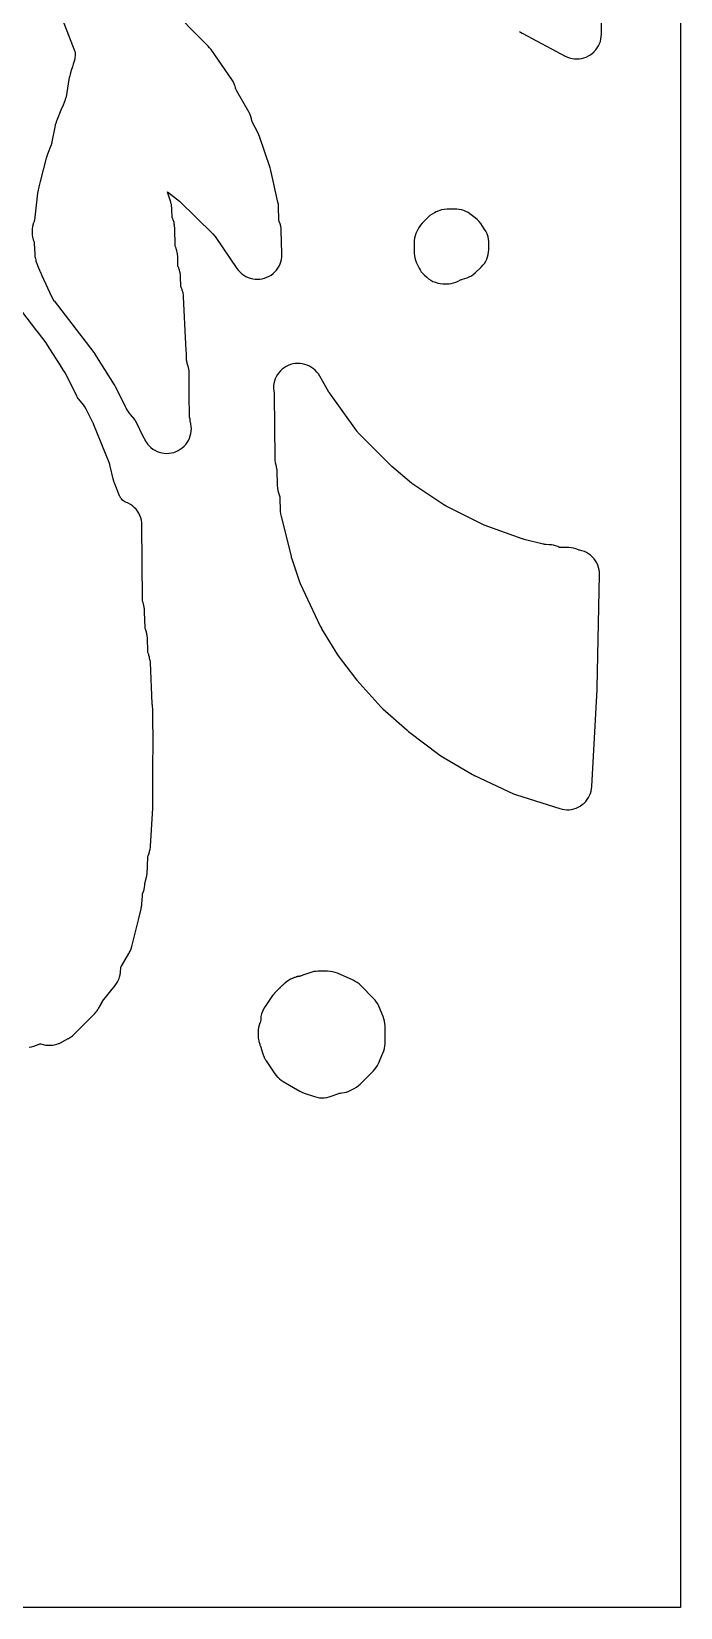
# Model space of a CAD drawing. Header units: millimetres. Extents: x 0 to 300, y 0 to 300.
# Drawn here: x 234.1 to 299.9, y 0 to 159.8 of the extents above; entities that cross this region are included whole.
import ezdxf

# ---------------------------------------------------------------- set-up
doc = ezdxf.new("R2010")
doc.units = ezdxf.units.MM
doc.layers.add('CUT', color=7, linetype='CONTINUOUS')

msp = doc.modelspace()

# ---------------------------------------------------------------- linework, layer by layer
at = {"layer": 'CUT'}
for points in [[(299.91, 299.94), (299.91, 0.06), (299.91, 0.05), (299.91, 0.02), (299.91, 0.01), (299.9, 0), (299.89, 0), (299.86, 0), (299.85, 0), (0.06, 0), (0.05, 0), (0.02, 0), (0.01, 0), (0.01, 0.01), (0, 0.01), (0, 0.02), (0, 0.05), (0, 0.06), (0, 299.94)], [(283.59, 159.8), (283.6, 159.79), (283.61, 159.78), (283.7, 159.72), (283.86, 159.63), (283.92, 159.59), (288.23, 157.3), (288.45, 157.2), (288.68, 157.12), (288.92, 157.06), (289.16, 157.02), (289.4, 157.01), (289.65, 157.02), (289.89, 157.06), (290.13, 157.12), (290.36, 157.2), (290.58, 157.31), (290.79, 157.43), (290.99, 157.58), (291.17, 157.74), (291.17, 157.75), (291.33, 157.93), (291.33, 157.94), (291.48, 158.12), (291.48, 158.13), (291.61, 158.33), (291.61, 158.34), (291.71, 158.55), (291.71, 158.56), (291.79, 158.78), (291.79, 158.8), (291.85, 159.02), (291.85, 159.03), (291.89, 159.26), (291.89, 159.28), (291.9, 159.51), (291.9, 159.52), (291.9, 192.03)], [(237.1, 161.5), (238.55, 157.77), (238.58, 157.7), (238.58, 157.69), (238.58, 157.64), (238.57, 157.64), (238.56, 157.38), (238.54, 157.12), (238.54, 157.03), (238.54, 157.02), (238.54, 157.01), (238.53, 157), (238.53, 156.99), (238.53, 156.98), (238.52, 156.94), (238.52, 156.93), (238.52, 156.92), (238.5, 156.88), (238.5, 156.87), (238.38, 156.48), (238.33, 156.34), (238.29, 156.21), (238.17, 155.83), (238.05, 155.45), (238.05, 155.44), (238.05, 155.43), (238.02, 155.31), (237.97, 155.11), (237.97, 155.1), (237.97, 155.09), (237.94, 154.93), (237.65, 153.16), (237.65, 153.15), (237.65, 153.13), (237.64, 153.1), (237.64, 153.09), (237.63, 153.06), (237.62, 153.05), (237.57, 152.92), (237.55, 152.86), (237.45, 152.6), (237.34, 152.33), (237.22, 152.03), (237.2, 151.98), (236.69, 150.7), (236.69, 150.69), (236.66, 150.63), (236.63, 150.55), (236.55, 150.33), (236.55, 150.31), (236.55, 150.29), (236.5, 150.1), (236.22, 148.61), (236.21, 148.57), (236.21, 148.56), (236.2, 148.55), (236.19, 148.5), (236.19, 148.48), (236.19, 148.47), (236.19, 148.46), (236.18, 148.45), (236.18, 148.43), (236.18, 148.42), (236.17, 148.38), (236.16, 148.37), (236.16, 148.36), (236.14, 148.31), (235.76, 147.35), (235.73, 147.27), (235.65, 147.02), (235.63, 146.95), (235.04, 144.59), (234.94, 144.19), (234.89, 144.01), (234.82, 143.73), (234.82, 143.72), (234.76, 143.4), (234.44, 140.67), (234.44, 140.65), (234.44, 140.63), (234.43, 140.61), (234.43, 140.59), (234.42, 140.56), (234.42, 140.55), (234.41, 140.54), (234.41, 140.53), (234.41, 140.52), (234.4, 140.5), (234.39, 140.49), (234.34, 140.36), (234.33, 140.33), (234.33, 140.32), (234.33, 140.31), (234.32, 140.28), (234.31, 140.26), (234.25, 140.03), (234.25, 140.02), (234.25, 140), (234.24, 139.99), (234.24, 139.98), (234.24, 139.97), (234.21, 139.78), (234.21, 139.77), (234.2, 139.53), (234.2, 139.51), (234.2, 139.45), (234.2, 139.44), (234.21, 139.22), (234.22, 139.21), (234.22, 139.2), (234.22, 139.19), (234.22, 139.17), (234.22, 139.16), (234.22, 139.14), (234.24, 138.99), (234.26, 138.91), (234.3, 138.76), (234.33, 138.66), (234.37, 138.54), (234.42, 138.42), (234.42, 138.41), (234.43, 138.4), (234.43, 138.39), (234.43, 138.38), (234.43, 138.36), (234.43, 138.34), (234.43, 138.31), (234.47, 137.24), (234.49, 137), (234.5, 136.94), (234.51, 136.91), (234.52, 136.88), (234.52, 136.86), (234.54, 136.76), (234.57, 136.65), (234.57, 136.64), (234.57, 136.63), (234.58, 136.59), (234.6, 136.52), (234.68, 136.27), (234.74, 136.09), (234.75, 136.06), (234.76, 136.05), (234.85, 135.82), (234.96, 135.58), (235, 135.49), (235.01, 135.46), (235.19, 135.06), (235.53, 134.31), (235.55, 134.27), (235.6, 134.16), (236.13, 132.99), (236.13, 132.98), (236.26, 132.74), (236.26, 132.73), (236.42, 132.5), (236.43, 132.49), (240.45, 127.24), (240.55, 127.1), (240.56, 127.08), (242.53, 123.98), (242.55, 123.96), (242.57, 123.93), (242.6, 123.87), (242.61, 123.84), (243.64, 121.76), (243.71, 121.62), (243.72, 121.6), (243.73, 121.59), (243.73, 121.58), (243.75, 121.54), (243.87, 121.34), (243.87, 121.33), (244.02, 121.13), (244.04, 121.11), (244.06, 121.08), (244.16, 120.96), (244.58, 120.45), (244.59, 120.44), (244.6, 120.42), (244.62, 120.4), (244.63, 120.39), (244.65, 120.36), (244.65, 120.35), (244.66, 120.33), (244.67, 120.31), (245.47, 118.71), (245.5, 118.66), (245.51, 118.64), (245.53, 118.59), (245.55, 118.55), (245.62, 118.39), (245.63, 118.37), (245.72, 118.22), (245.74, 118.19), (245.75, 118.18), (245.75, 118.17), (245.76, 118.16), (245.89, 117.98), (245.9, 117.96), (246.06, 117.77), (246.24, 117.6), (246.44, 117.46), (246.65, 117.33), (246.87, 117.22), (247.1, 117.13), (247.34, 117.07), (247.58, 117.03), (247.83, 117.02), (248.07, 117.03), (248.32, 117.06), (248.56, 117.12), (248.79, 117.2), (249.01, 117.31), (249.22, 117.43), (249.42, 117.58), (249.61, 117.74), (249.77, 117.92), (249.92, 118.12), (250.05, 118.33), (250.15, 118.55), (250.24, 118.78), (250.3, 119.02), (250.34, 119.26), (250.35, 119.51), (250.34, 119.75), (250.3, 120), (250.3, 120.01), (250.24, 120.33), (250.22, 120.44), (250.21, 120.47), (250.17, 120.68), (250.17, 120.69), (250.17, 120.71), (250.16, 120.72), (250.16, 120.74), (250.16, 120.76), (250.16, 120.77), (250.16, 120.78), (250.16, 120.8), (250.16, 120.82), (250.16, 120.94), (250.16, 121.06), (250.15, 121.26), (250.14, 122.49), (250.12, 125.16), (250.12, 125.18), (250.11, 125.38), (250.11, 125.39), (250.11, 125.41), (250.1, 125.49), (250.09, 125.56), (250.08, 125.57), (250.08, 125.58), (250.08, 125.59), (250.07, 125.64), (250.05, 125.71), (250.03, 125.8), (250.03, 125.82), (250.03, 125.83), (250.02, 125.87), (249.97, 126.04), (249.93, 126.19), (249.91, 126.24), (249.9, 126.28), (249.89, 126.32), (249.89, 126.33), (249.89, 126.34), (249.88, 126.35), (249.88, 126.38), (249.88, 126.41), (249.87, 126.42), (249.87, 126.43), (249.87, 126.45), (249.87, 126.49), (249.87, 126.5), (249.87, 126.53), (249.87, 126.54), (249.87, 126.55), (249.86, 126.56), (249.86, 126.58), (249.86, 126.59), (249.85, 126.84), (249.84, 127.12), (249.82, 127.5), (249.79, 128.1), (249.56, 132.88), (249.55, 133.04), (249.5, 133.3), (249.43, 133.56), (249.41, 133.62), (249.4, 133.63), (249.36, 133.76), (249.31, 133.87), (249.3, 133.88), (249.3, 133.89), (249.3, 133.9), (249.3, 133.91), (249.29, 133.92), (249.29, 133.93), (249.28, 133.95), (249.28, 133.96), (249.28, 133.97), (249.28, 133.98), (249.28, 134), (249.28, 134.02), (249.25, 134.86), (249.25, 134.87), (249.25, 134.88), (249.25, 134.94), (249.25, 134.96), (249.24, 135.14), (249.23, 135.18), (249.22, 135.24), (249.22, 135.26), (249.21, 135.28), (249.2, 135.34), (249.19, 135.4), (249.13, 135.62), (249.13, 135.63), (249.12, 135.66), (249.06, 135.83), (249.03, 135.9), (249.02, 135.92), (249.01, 135.93), (249.01, 135.94), (249.01, 135.95), (249, 135.96), (249, 135.97), (249, 135.98), (248.99, 135.98), (248.99, 135.99), (248.99, 136), (248.99, 136.01), (248.99, 136.02), (248.99, 136.04), (248.99, 136.05), (248.99, 136.07), (248.99, 136.09), (248.98, 136.43), (248.97, 136.69), (248.97, 136.74), (248.96, 136.83), (248.96, 136.92), (248.96, 136.93), (248.96, 136.99), (248.96, 137), (248.95, 137.18), (248.94, 137.23), (248.94, 137.24), (248.94, 137.25), (248.93, 137.27), (248.92, 137.34), (248.92, 137.35), (248.91, 137.42), (248.88, 137.55), (248.85, 137.66), (248.79, 137.82), (248.77, 137.89), (248.72, 138.01), (248.71, 138.03), (248.71, 138.04), (248.7, 138.05), (248.7, 138.06), (248.7, 138.07), (248.7, 138.08), (248.7, 138.09), (248.7, 138.13), (248.7, 138.15), (248.7, 138.34), (248.67, 139.57), (248.66, 139.71), (248.66, 139.76), (248.66, 139.8), (248.66, 139.83), (248.66, 139.85), (248.66, 139.86), (248.66, 139.87), (248.66, 139.88), (248.65, 140.07), (248.65, 140.08), (248.64, 140.09), (248.64, 140.1), (248.64, 140.12), (248.64, 140.15), (248.63, 140.19), (248.62, 140.22), (248.62, 140.24), (248.6, 140.34), (248.6, 140.35), (248.6, 140.37), (248.59, 140.42), (248.51, 140.69), (248.47, 140.77), (248.46, 140.78), (248.46, 140.79), (248.46, 140.8), (248.44, 140.85), (248.43, 140.86), (248.43, 140.87), (248.42, 140.9), (248.42, 140.91), (248.41, 140.91), (248.41, 140.92), (248.41, 140.93), (248.41, 140.94), (248.41, 140.95), (248.41, 140.96), (248.37, 141.72), (248.37, 141.74), (248.37, 141.81), (248.37, 141.82), (248.37, 141.83), (248.36, 142), (248.35, 142.03), (248.35, 142.04), (248.34, 142.09), (248.34, 142.11), (248.34, 142.13), (248.32, 142.25), (248.29, 142.33), (248.28, 142.38), (248.26, 142.45), (248.25, 142.5), (247.92, 143.5), (247.92, 143.51), (247.92, 143.52), (247.92, 143.53), (247.92, 143.55), (247.93, 143.54), (247.94, 143.54), (249.16, 142.59), (252.52, 139.28), (252.52, 139.27), (252.75, 138.99), (254.97, 135.76), (255.11, 135.56), (255.28, 135.38), (255.46, 135.22), (255.66, 135.08), (255.87, 134.95), (256.09, 134.85), (256.32, 134.77), (256.56, 134.71), (256.8, 134.68), (257.05, 134.67), (257.29, 134.68), (257.53, 134.72), (257.77, 134.78), (258, 134.87), (258.22, 134.97), (258.43, 135.1), (258.62, 135.24), (258.8, 135.41), (258.97, 135.59), (259.11, 135.79), (259.24, 136), (259.34, 136.22), (259.42, 136.45), (259.48, 136.68), (259.52, 136.93), (259.53, 137.17), (259.53, 137.19), (259.53, 137.27), (259.53, 137.29), (259.53, 137.31), (259.46, 139.59), (259.44, 139.83), (259.4, 140.07), (259.33, 140.3), (259.25, 140.54), (259.24, 140.57), (259.22, 140.63), (259.22, 140.64), (259.22, 140.7), (259.18, 142.01), (259.16, 142.25), (259.12, 142.49), (258.39, 145.7), (258.39, 145.71), (258.32, 145.96), (257.26, 149.13), (257.19, 149.32), (257.11, 149.5), (256.52, 150.63), (256.51, 150.64), (256.51, 150.65), (256.51, 150.66), (256.49, 150.72), (256.48, 150.76), (256.47, 150.8), (256.45, 150.87), (256.44, 150.93), (256.38, 151.16), (256.29, 151.38), (256.19, 151.59), (254.93, 153.82), (254.92, 153.85), (254.9, 153.87), (254.86, 153.94), (254.85, 153.96), (254.85, 153.97), (254.85, 153.98), (254.84, 153.99), (254.83, 154.02), (254.81, 154.11), (254.77, 154.25), (254.76, 154.28), (254.68, 154.5), (254.57, 154.71), (254.45, 154.91), (252.34, 157.96), (252.2, 158.14), (252.05, 158.3), (247.82, 162.56)], [(233.91, 56.81), (234.15, 56.85), (234.38, 56.92), (234.92, 57.11), (234.98, 57.14), (235.01, 57.15), (235.03, 57.15), (235.04, 57.15), (235.09, 57.14), (235.32, 57.08), (235.55, 57.03), (235.78, 57.01), (236.02, 57), (236.26, 57.02), (236.49, 57.06), (236.72, 57.12), (236.73, 57.13), (236.87, 57.17), (236.94, 57.2), (236.95, 57.2), (237.01, 57.23), (237.16, 57.29), (237.18, 57.3), (237.27, 57.35), (237.87, 57.69), (237.9, 57.7), (238.11, 57.83), (238.3, 57.97), (238.47, 58.13), (239.24, 58.91), (240.52, 60.18), (240.56, 60.23), (240.68, 60.35), (240.73, 60.42), (240.77, 60.48), (240.82, 60.54), (240.85, 60.58), (240.88, 60.63), (240.91, 60.68), (240.94, 60.74), (241.01, 60.84), (241.01, 60.85), (241.04, 60.89), (241.26, 61.31), (241.29, 61.36), (241.31, 61.4), (241.32, 61.41), (241.33, 61.42), (241.34, 61.44), (241.34, 61.45), (241.35, 61.47), (242.62, 63.06), (242.63, 63.08), (242.77, 63.27), (242.77, 63.28), (242.89, 63.48), (242.9, 63.49), (242.91, 63.51), (242.99, 63.7), (243, 63.72), (243.02, 63.78), (243.07, 63.92), (243.07, 63.94), (243.09, 64.02), (243.1, 64.03), (243.1, 64.05), (243.13, 64.16), (243.16, 64.39), (243.21, 64.91), (243.21, 64.93), (243.21, 64.95), (243.22, 64.96), (243.22, 64.97), (243.23, 64.99), (243.25, 65.03), (243.25, 65.04), (244.02, 66.32), (244.03, 66.33), (244.08, 66.43), (244.14, 66.54), (244.14, 66.55), (244.24, 66.77), (244.31, 67.01), (245.04, 69.98), (245.05, 70), (245.26, 70.84), (245.26, 70.85), (245.3, 71.07), (245.3, 71.08), (245.3, 71.1), (245.31, 71.13), (245.31, 71.14), (245.32, 71.19), (245.33, 71.3), (245.33, 71.31), (245.38, 72.15), (245.38, 72.27), (245.39, 72.3), (245.4, 72.33), (245.4, 72.34), (245.4, 72.35), (245.41, 72.36), (245.5, 72.58), (245.56, 72.79), (245.6, 73.02), (245.63, 73.24), (245.64, 73.4), (245.82, 74.18), (245.86, 74.41), (245.88, 74.65), (245.89, 74.89), (245.89, 74.9), (245.9, 75.18), (245.9, 75.19), (245.9, 75.29), (245.91, 75.49), (245.92, 75.78), (245.93, 76.01), (245.93, 76.03), (245.93, 76.05), (245.93, 76.06), (245.93, 76.08), (245.93, 76.09), (245.93, 76.1), (245.93, 76.12), (245.93, 76.14), (245.93, 76.15), (245.94, 76.15), (245.96, 76.2), (246.03, 76.38), (246.1, 76.62), (246.11, 76.67), (246.16, 76.87), (246.19, 77.12), (246.19, 77.13), (246.19, 77.18), (246.43, 81.05), (246.43, 81.2), (246.43, 81.27), (246.43, 81.33), (246.44, 81.5), (246.44, 81.64), (246.44, 81.72), (246.44, 81.81), (246.45, 81.99), (246.45, 82), (246.45, 82.13), (246.45, 82.2), (246.45, 82.21), (246.45, 84.35), (246.47, 88.56), (246.47, 88.57), (246.47, 88.67), (246.47, 88.77), (246.45, 89.28), (246.45, 90.21), (246.45, 90.27), (246.45, 90.39), (246.43, 90.78), (246.43, 90.79), (246.43, 90.81), (246.43, 91.08), (246.43, 91.09), (246.42, 91.35), (246.4, 91.52), (246.39, 91.56), (246.39, 91.59), (246.39, 91.61), (246.39, 91.63), (246.19, 95.81), (246.16, 96.08), (246.15, 96.1), (246.12, 96.24), (246.11, 96.29), (246.1, 96.34), (246.1, 96.36), (246.04, 96.54), (246.02, 96.6), (246.02, 96.61), (245.99, 96.69), (245.97, 96.75), (245.96, 96.76), (245.96, 96.77), (245.93, 96.83), (245.93, 96.84), (245.93, 96.85), (245.93, 96.89), (245.93, 96.94), (245.9, 98.28), (245.88, 98.52), (245.84, 98.76), (245.78, 98.99), (245.7, 99.21), (245.68, 99.25), (245.66, 99.33), (245.66, 99.36), (245.61, 100.92), (245.61, 100.93), (245.61, 100.99), (245.6, 101.15), (245.6, 101.17), (245.59, 101.18), (245.59, 101.19), (245.59, 101.21), (245.59, 101.22), (245.59, 101.23), (245.59, 101.26), (245.57, 101.37), (245.56, 101.42), (245.56, 101.43), (245.55, 101.44), (245.55, 101.45), (245.55, 101.47), (245.54, 101.52), (245.52, 101.59), (245.45, 101.89), (245.41, 102.02), (245.41, 102.03), (245.39, 102.09), (245.39, 102.12), (245.38, 102.13), (245.38, 102.14), (245.38, 102.15), (245.38, 102.2), (245.38, 102.21), (245.34, 109.73), (245.33, 109.98), (245.29, 110.23), (245.22, 110.48), (245.14, 110.71), (245.02, 110.94), (244.89, 111.15), (244.74, 111.35), (244.56, 111.53), (244.37, 111.69), (244.17, 111.84), (243.95, 111.96), (243.72, 112.06), (243.66, 112.08), (243.6, 112.11), (243.59, 112.12), (243.57, 112.13), (243.5, 112.18), (243.41, 112.25), (243.39, 112.27), (243.38, 112.28), (243.29, 112.37), (243.28, 112.38), (243.27, 112.39), (243.26, 112.39), (243.25, 112.41), (243.23, 112.45), (243.2, 112.49), (243.16, 112.56), (243.15, 112.58), (243.14, 112.59), (243.12, 112.62), (243.11, 112.65), (243.1, 112.66), (243.08, 112.71), (242.52, 114.1), (242.5, 114.16), (242.49, 114.19), (242.42, 114.42), (242.42, 114.43), (242.13, 115.71), (242.08, 115.9), (242.01, 116.08), (240.47, 119.92), (240.39, 120.11), (240.37, 120.15), (239.7, 121.49), (239.56, 121.72), (239.4, 121.94), (238.93, 122.52), (238.92, 122.53), (238.88, 122.59), (238.81, 122.69), (238.74, 122.81), (237.7, 124.94), (237.56, 125.18), (237.12, 125.87), (237.12, 125.88), (237.11, 125.89), (237, 126.08), (235.71, 128.09), (235.71, 128.1), (235.69, 128.12), (235.53, 128.35), (235.53, 128.36), (234.71, 129.42), (234.69, 129.45), (233.17, 131.42)]]:
    msp.add_lwpolyline(points, dxfattribs=at)
for points in [[(275.82, 134.22), (276.18, 134.21), (276.43, 134.22), (276.67, 134.25), (276.91, 134.3), (277.14, 134.38), (277.37, 134.47), (277.63, 134.6), (277.7, 134.64), (277.72, 134.65), (277.75, 134.66), (277.81, 134.68), (277.83, 134.68), (278.06, 134.74), (278.29, 134.81), (278.51, 134.91), (278.72, 135.03), (278.92, 135.17), (279.1, 135.33), (279.71, 135.91), (279.88, 136.09), (280.04, 136.28), (280.17, 136.49), (280.28, 136.71), (280.37, 136.95), (280.43, 137.19), (280.47, 137.43), (280.49, 137.68), (280.5, 138.27), (280.49, 138.5), (280.46, 138.74), (280.41, 138.96), (280.34, 139.19), (280.31, 139.27), (280.19, 139.54), (280.03, 139.8), (279.68, 140.31), (279.51, 140.54), (279.32, 140.74), (279.1, 140.91), (278.57, 141.3), (278.38, 141.43), (278.17, 141.55), (277.95, 141.64), (277.73, 141.71), (277.5, 141.76), (277.26, 141.78), (277.03, 141.79), (276.23, 141.77), (275.95, 141.75), (275.69, 141.7), (275.42, 141.61), (275.17, 141.51), (274.97, 141.41), (274.74, 141.27), (274.52, 141.12), (274.32, 140.94), (273.75, 140.37), (273.57, 140.17), (273.42, 139.95), (273.28, 139.72), (273.18, 139.52), (273.09, 139.3), (273.01, 139.07), (272.96, 138.83), (272.93, 138.59), (272.92, 138.35), (272.94, 137.29), (272.96, 137.07), (272.99, 136.84), (273.05, 136.62), (273.12, 136.41), (273.22, 136.2), (273.42, 135.81), (273.52, 135.62), (273.65, 135.44), (273.79, 135.27), (273.95, 135.11), (274.2, 134.88), (274.39, 134.72), (274.61, 134.57), (274.83, 134.45), (275.07, 134.36), (275.31, 134.29), (275.57, 134.24)], [(263.55, 99.23), (265.16, 96.58), (265.31, 96.36), (266.88, 94.31), (266.94, 94.21), (267.11, 94.01), (269.55, 91.31), (269.75, 91.11), (272.22, 88.94), (272.35, 88.83), (275.52, 86.41), (275.78, 86.24), (278.82, 84.46), (278.96, 84.38), (278.98, 84.37), (279.04, 84.34), (283, 82.49), (283.31, 82.38), (287.69, 81), (287.92, 80.93), (288.16, 80.9), (288.4, 80.88), (288.64, 80.89), (288.87, 80.92), (289.11, 80.97), (289.33, 81.05), (289.55, 81.14), (289.76, 81.26), (289.96, 81.4), (290.14, 81.55), (290.31, 81.72), (290.46, 81.91), (290.59, 82.11), (290.7, 82.32), (290.8, 82.54), (290.86, 82.77), (290.91, 83.01), (290.94, 83.25), (291.47, 93.07), (291.47, 93.2), (291.47, 93.23), (291.7, 104.71), (291.69, 104.96), (291.66, 105.21), (291.6, 105.45), (291.52, 105.68), (291.42, 105.91), (291.3, 106.12), (291.15, 106.33), (290.98, 106.51), (290.8, 106.68), (290.6, 106.83), (290.39, 106.96), (290.17, 107.07), (289.93, 107.15), (289.8, 107.18), (289.69, 107.21), (289.68, 107.21), (289.67, 107.22), (289.65, 107.22), (289.64, 107.22), (289.59, 107.24), (289.32, 107.33), (289.08, 107.4), (288.84, 107.44), (288.59, 107.46), (287.77, 107.48), (287.69, 107.48), (287.68, 107.48), (287.66, 107.49), (287.63, 107.5), (287.6, 107.51), (287.47, 107.57), (287.26, 107.64), (287.05, 107.7), (286.84, 107.74), (286.62, 107.76), (286.27, 107.77), (286.21, 107.78), (286.14, 107.79), (286.05, 107.81), (286, 107.81), (284.08, 108.3), (283.99, 108.32), (283.9, 108.35), (283.86, 108.36), (280.01, 109.73), (279.94, 109.77), (276.16, 111.66), (276.05, 111.72), (276.03, 111.73), (272.8, 113.89), (272.71, 113.96), (272.68, 113.98), (272.66, 114), (270.65, 115.7), (270.63, 115.71), (270.52, 115.81), (270.51, 115.82), (267.22, 119.15), (267.17, 119.2), (267.15, 119.23), (267.13, 119.25), (267.13, 119.26), (267.09, 119.31), (267.07, 119.35), (264.33, 123.15), (264.3, 123.19), (264.25, 123.25), (264.23, 123.29), (263.35, 124.86), (263.22, 125.07), (263.07, 125.26), (262.9, 125.44), (262.72, 125.6), (262.52, 125.74), (262.31, 125.87), (262.09, 125.97), (261.85, 126.04), (261.61, 126.1), (261.37, 126.13), (261.13, 126.14), (260.88, 126.12), (260.64, 126.08), (260.4, 126.02), (260.17, 125.93), (259.96, 125.82), (259.75, 125.7), (259.55, 125.55), (259.37, 125.38), (259.21, 125.19), (259.07, 125), (258.95, 124.78), (258.85, 124.56), (258.77, 124.33), (258.71, 124.09), (258.68, 123.85), (258.67, 123.6), (258.69, 123.36), (258.73, 123.12), (258.74, 123.03), (258.75, 123), (258.75, 122.96), (258.75, 122.94), (258.79, 116.53), (258.8, 116.31), (258.83, 116.08), (258.89, 115.86), (258.99, 115.5), (259.02, 115.39), (259.02, 115.37), (259.02, 115.34), (259.05, 113.75), (259.07, 113.5), (259.11, 113.25), (259.18, 113.01), (259.28, 112.72), (259.28, 112.71), (259.29, 112.68), (259.3, 112.63), (259.3, 112.62), (259.3, 112.59), (259.3, 112.53), (259.35, 111.15), (259.38, 110.89), (259.43, 110.63), (260.45, 106.59), (260.46, 106.51), (260.52, 106.33), (261.27, 104.09), (261.38, 103.82), (263.4, 99.51), (263.52, 99.28)], [(257.79, 55.65), (257.82, 55.6), (257.82, 55.59), (257.83, 55.57), (257.86, 55.52), (257.9, 55.46), (257.92, 55.43), (257.93, 55.41), (258.8, 54.12), (258.81, 54.12), (258.81, 54.11), (258.94, 53.93), (259.09, 53.76), (259.1, 53.76), (259.25, 53.62), (259.26, 53.61), (259.27, 53.6), (259.44, 53.47), (259.45, 53.46), (259.54, 53.4), (259.63, 53.34), (259.65, 53.33), (261.33, 52.36), (261.34, 52.36), (261.55, 52.25), (261.78, 52.16), (262.84, 51.8), (263.07, 51.73), (263.32, 51.69), (263.56, 51.67), (263.81, 51.68), (264.06, 51.71), (264.3, 51.76), (264.53, 51.84), (265.29, 52.13), (265.3, 52.13), (265.32, 52.14), (265.33, 52.14), (265.35, 52.14), (265.4, 52.15), (265.43, 52.16), (265.45, 52.16), (265.58, 52.17), (265.82, 52.2), (266.06, 52.26), (266.3, 52.35), (266.52, 52.45), (266.86, 52.63), (267.07, 52.76), (267.27, 52.91), (267.46, 53.07), (268.79, 54.4), (268.94, 54.57), (269.09, 54.76), (269.21, 54.96), (269.31, 55.17), (269.76, 56.2), (269.85, 56.44), (269.92, 56.69), (269.96, 56.94), (269.97, 57.2), (269.97, 58.96), (269.96, 59.21), (269.92, 59.46), (269.86, 59.7), (269.77, 59.93), (269.33, 60.97), (269.23, 61.19), (269.11, 61.39), (268.96, 61.58), (268.8, 61.76), (267.51, 63.06), (267.34, 63.22), (267.16, 63.36), (266.96, 63.48), (266.75, 63.59), (265.15, 64.3), (264.91, 64.39), (264.66, 64.46), (264.4, 64.5), (264.14, 64.51), (263.2, 64.51), (262.98, 64.5), (262.76, 64.47), (262.55, 64.42), (262.34, 64.36), (261.74, 64.14), (261.72, 64.13), (261.56, 64.07), (261.46, 64.03), (261.45, 64.02), (261.44, 64.02), (261.43, 64.02), (261.34, 64), (261.32, 64), (261.29, 63.99), (261.08, 63.96), (261.05, 63.95), (261.04, 63.95), (261, 63.94), (260.98, 63.93), (260.97, 63.93), (260.95, 63.92), (260.85, 63.89), (260.81, 63.88), (260.78, 63.87), (260.77, 63.86), (260.72, 63.84), (260.67, 63.82), (260.64, 63.81), (260.62, 63.81), (260.58, 63.79), (260.4, 63.7), (260.2, 63.57), (260.16, 63.54), (260, 63.43), (259.86, 63.32), (259.83, 63.3), (259.81, 63.28), (259.78, 63.25), (259.74, 63.22), (259.73, 63.22), (259.71, 63.2), (259.67, 63.16), (259.57, 63.07), (259.56, 63.06), (259.55, 63.05), (259.39, 62.89), (259.36, 62.86), (259.35, 62.84), (259.32, 62.81), (259.29, 62.78), (259.22, 62.72), (258.81, 62.31), (258.78, 62.27), (258.77, 62.26), (258.75, 62.23), (258.74, 62.22), (258.73, 62.22), (258.73, 62.21), (258.72, 62.2), (258.7, 62.18), (258.67, 62.15), (258.65, 62.13), (258.64, 62.12), (258.64, 62.11), (258.62, 62.09), (258.57, 62.04), (258.42, 61.84), (257.81, 60.92), (257.79, 60.9), (257.73, 60.8), (257.72, 60.77), (257.71, 60.75), (257.69, 60.72), (257.68, 60.7), (257.67, 60.69), (257.66, 60.67), (257.65, 60.65), (257.55, 60.44), (257.55, 60.43), (257.46, 60.19), (257.46, 60.18), (257.4, 59.92), (257.39, 59.86), (257.37, 59.66), (257.37, 59.59), (257.36, 59.45), (257.36, 59.43), (257.36, 59.42), (257.36, 59.41), (257.35, 59.4), (257.34, 59.37), (257.32, 59.32), (257.31, 59.28), (257.3, 59.27), (257.29, 59.26), (257.29, 59.24), (257.22, 59.04), (257.16, 58.81), (257.13, 58.58), (257.12, 58.35), (257.12, 58.34), (257.12, 58.28), (257.12, 57.98), (257.13, 57.72), (257.17, 57.47), (257.19, 57.42), (257.2, 57.39), (257.24, 57.22), (257.25, 57.19), (257.26, 57.16), (257.27, 57.14), (257.29, 57.08), (257.3, 57.02), (257.32, 56.97), (257.34, 56.9), (257.59, 56.13), (257.59, 56.12), (257.6, 56.09), (257.61, 56.06), (257.67, 55.91), (257.68, 55.9), (257.69, 55.85), (257.7, 55.84), (257.71, 55.82), (257.74, 55.73), (257.75, 55.71)]]:
    msp.add_lwpolyline(points, close=True, dxfattribs=at)

doc.saveas('drawing.dxf')
